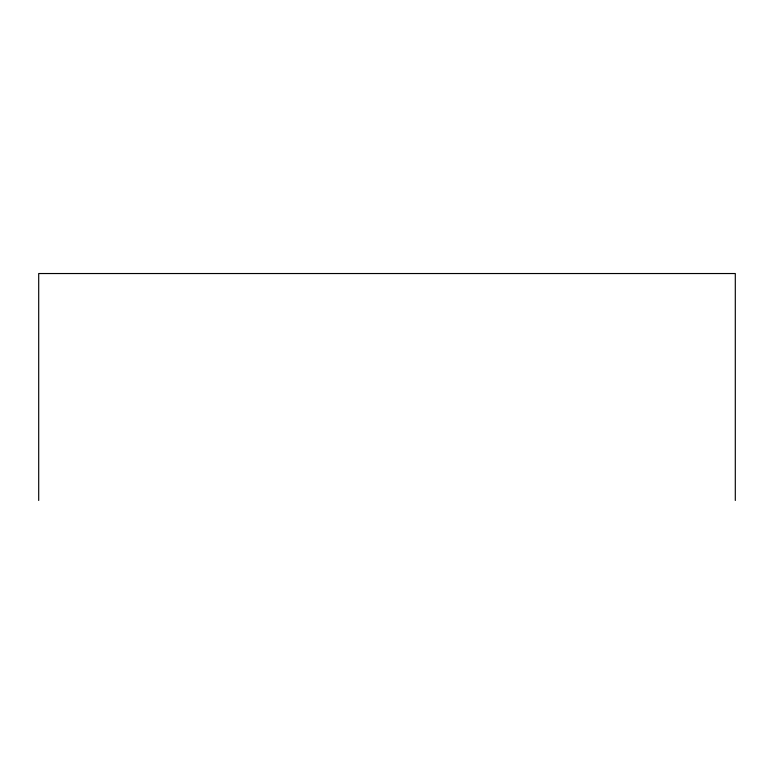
<?xml version="1.0" encoding="UTF-8"?>
<svg xmlns="http://www.w3.org/2000/svg" width="774" height="774" viewBox="0 0 774 774"><rect width="100%" height="100%" fill="white"/><g stroke="black" fill="none" stroke-linecap="round" stroke-linejoin="round"><path stroke-width="1.16" d="M735.3 500.468L735.3 273.532L38.7 273.532L38.7 500.468"/></g></svg>
